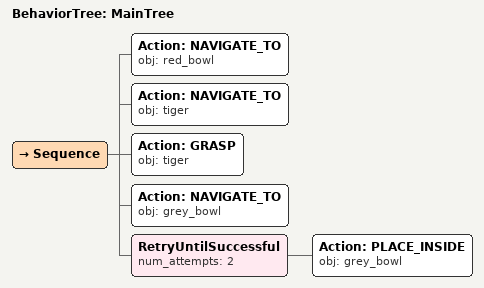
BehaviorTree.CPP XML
<root main_tree_to_execute="MainTree">
  <BehaviorTree ID="MainTree">
    <Sequence>
      <!-- Navigate to red_bowl -->
      <Action ID="NAVIGATE_TO" obj="red_bowl" />
      <!-- Navigate to tiger -->
      <Action ID="NAVIGATE_TO" obj="tiger" />
      <!-- Grasp tiger -->
      <Action ID="GRASP" obj="tiger" />
      <!-- Navigate to grey_bowl -->
      <Action ID="NAVIGATE_TO" obj="grey_bowl" />
      <!-- Retry PLACE_INSIDE grey_bowl up to 2 attempts -->
      <RetryUntilSuccessful num_attempts="2">
        <!-- Place inside grey_bowl -->
        <Action ID="PLACE_INSIDE" obj="grey_bowl" />
      </RetryUntilSuccessful>

    </Sequence>
  </BehaviorTree>
</root>
